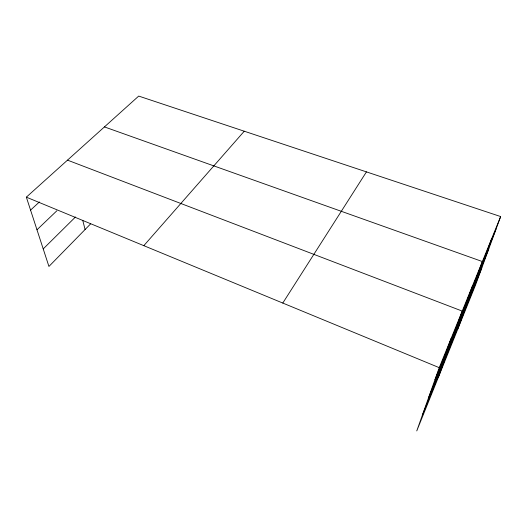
<?xml version="1.0" encoding="UTF-8"?>
<svg xmlns="http://www.w3.org/2000/svg" width="527" height="527" viewBox="0 0 527 527"><rect width="100%" height="100%" fill="white"/><g stroke="black" fill="none" stroke-linecap="round" stroke-linejoin="round"><path stroke-width="0.79" d="M500.65 216.557L439.241 367.662L416.758 430.921L475.506 285.087L500.65 216.557L138.713 96.079L26.35 197.164L48.932 266.445L90.67 223.823M446.731 350.699L451.132 338.406M438.457 377.062L462.232 311.095L67.509 160.142M468.048 298.144L472.62 285.529M457.746 329.177L482.363 261.55L104.432 126.915M487.119 251.142L491.79 238.356M428.523 397.819L488.799 248.856M422.351 415.19L481.862 267.769M434.966 379.703L495.947 229.377M282.788 303.058L366.443 171.881M143.818 245.674L244.258 131.21M43.214 248.915L75.486 216.972M36.982 229.785L56.883 210.76M30.566 210.108L39.42 201.946M26.35 197.164L439.241 367.662M82.746 220.332L85.078 229.535"/></g></svg>
